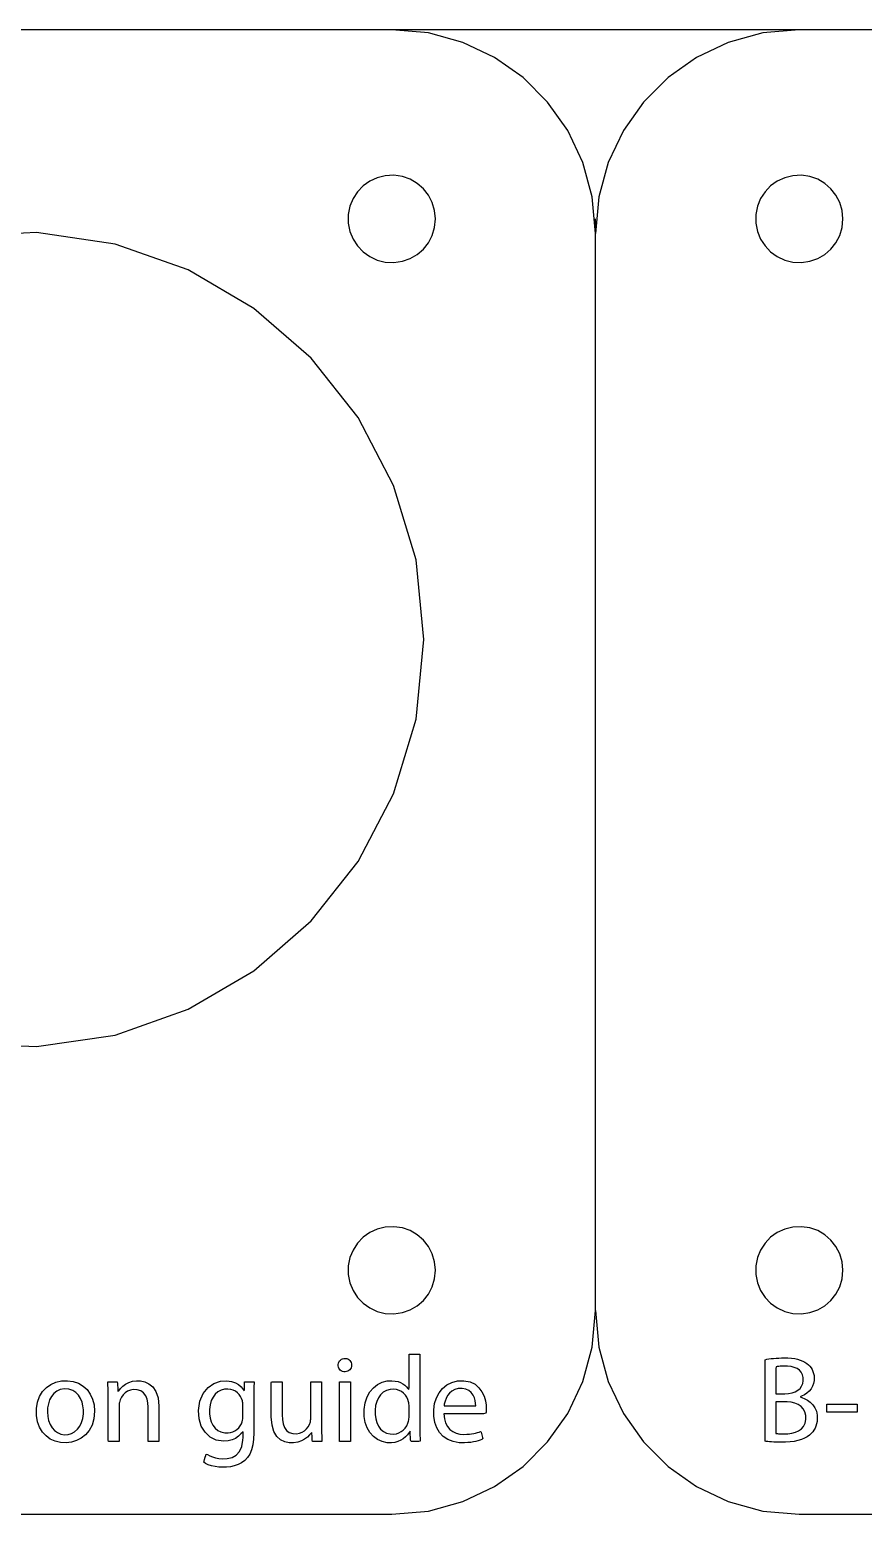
# Model space of a CAD drawing. Header units: metres. Extents: x -26 to 521, y 602 to 1019.
# Drawn here: x 365.9 to 394.6, y 604.7 to 655.7 of the extents above; entities that cross this region are included whole.
import ezdxf

# ---------------------------------------------------------------- set-up
doc = ezdxf.new("R2010")
doc.units = ezdxf.units.M

msp = doc.modelspace()

# ---------------------------------------------------------------- linework, layer by layer
at = {"layer": 'COMPONENT1'}
for p, q in [((378.377, 655.651), (352.579, 655.651)), ((379.635, 655.538), (378.377, 655.651)), ((392.377, 655.651), (378.377, 655.651)), ((380.82, 655.213), (379.635, 655.538)), ((391.119, 655.538), (389.935, 655.213)), ((392.377, 655.651), (391.119, 655.538)), ((418.176, 655.651), (392.377, 655.651)), ((381.91, 654.695), (380.82, 655.213)), ((389.935, 655.213), (388.844, 654.695)), ((382.887, 654.005), (381.91, 654.695)), ((388.844, 654.695), (387.867, 654.005)), ((383.731, 653.161), (382.887, 654.005)), ((387.867, 654.005), (387.024, 653.161)), ((384.422, 652.184), (383.731, 653.161)), ((387.024, 653.161), (386.333, 652.184)), ((384.939, 651.093), (384.422, 652.184)), ((386.333, 652.184), (385.815, 651.093)), ((385.265, 649.909), (384.939, 651.093)), ((385.815, 651.093), (385.49, 649.909)), ((377.393, 650.283), (377.201, 650.081)), ((377.62, 650.446), (377.393, 650.283)), ((377.876, 650.565), (377.62, 650.446)), ((378.156, 650.635), (377.876, 650.565)), ((378.452, 650.649), (378.156, 650.635)), ((378.741, 650.606), (378.452, 650.649)), ((379.01, 650.512), (378.741, 650.606)), ((379.252, 650.37), (379.01, 650.512)), ((379.462, 650.187), (379.252, 650.37)), ((391.393, 650.283), (391.2, 650.081)), ((391.62, 650.446), (391.393, 650.283)), ((391.876, 650.565), (391.62, 650.446)), ((392.155, 650.635), (391.876, 650.565)), ((392.452, 650.649), (392.155, 650.635)), ((392.741, 650.606), (392.452, 650.649)), ((393.009, 650.512), (392.741, 650.606)), ((393.252, 650.37), (393.009, 650.512)), ((393.462, 650.187), (393.252, 650.37)), ((377.048, 649.847), (376.941, 649.584)), ((377.201, 650.081), (377.048, 649.847)), ((379.636, 649.968), (379.462, 650.187)), ((379.766, 649.718), (379.636, 649.968)), ((385.377, 648.651), (385.265, 649.909)), ((385.49, 649.909), (385.377, 648.651)), ((391.048, 649.847), (390.941, 649.584)), ((391.2, 650.081), (391.048, 649.847)), ((393.635, 649.968), (393.462, 650.187)), ((393.766, 649.718), (393.635, 649.968)), ((376.941, 649.584), (376.885, 649.3)), ((376.885, 649.3), (376.885, 649.002)), ((379.849, 649.444), (379.766, 649.718)), ((379.877, 649.151), (379.849, 649.444)), ((390.941, 649.584), (390.884, 649.3)), ((390.884, 649.3), (390.884, 649.002)), ((393.848, 649.444), (393.766, 649.718)), ((393.877, 649.151), (393.848, 649.444)), ((376.885, 649.002), (376.941, 648.718)), ((379.766, 648.583), (379.849, 648.857)), ((379.849, 648.857), (379.877, 649.151)), ((385.377, 648.651), (385.377, 649.151)), ((390.884, 649.002), (390.941, 648.718)), ((393.766, 648.583), (393.848, 648.857)), ((393.848, 648.857), (393.877, 649.151)), ((366.177, 648.684), (363.409, 648.549)), ((368.875, 648.286), (366.177, 648.684)), ((371.38, 647.399), (368.875, 648.286)), ((376.941, 648.718), (377.048, 648.455)), ((377.048, 648.455), (377.201, 648.221)), ((377.201, 648.221), (377.393, 648.019)), ((379.462, 648.115), (379.636, 648.334)), ((379.636, 648.334), (379.766, 648.583)), ((385.377, 611.651), (385.377, 648.651)), ((390.941, 648.718), (391.048, 648.455)), ((391.048, 648.455), (391.2, 648.221)), ((391.2, 648.221), (391.393, 648.019)), ((393.462, 648.115), (393.635, 648.334)), ((393.635, 648.334), (393.766, 648.583)), ((377.393, 648.019), (377.62, 647.856)), ((377.62, 647.856), (377.876, 647.737)), ((377.876, 647.737), (378.156, 647.667)), ((378.741, 647.695), (379.01, 647.79)), ((379.01, 647.79), (379.252, 647.932)), ((379.252, 647.932), (379.462, 648.115)), ((391.393, 648.019), (391.62, 647.856)), ((391.62, 647.856), (391.876, 647.737)), ((391.876, 647.737), (392.155, 647.667)), ((392.741, 647.695), (393.009, 647.79)), ((393.009, 647.79), (393.252, 647.932)), ((393.252, 647.932), (393.462, 648.115)), ((373.64, 646.076), (371.38, 647.399)), ((378.156, 647.667), (378.452, 647.653)), ((378.452, 647.653), (378.741, 647.695)), ((392.155, 647.667), (392.452, 647.653)), ((392.452, 647.653), (392.741, 647.695)), ((375.605, 644.367), (373.64, 646.076)), ((377.222, 642.324), (375.605, 644.367)), ((378.441, 639.997), (377.222, 642.324)), ((379.21, 637.439), (378.441, 639.997)), ((379.478, 634.701), (379.21, 637.439)), ((379.21, 631.962), (379.478, 634.701)), ((378.441, 629.404), (379.21, 631.962)), ((377.222, 627.078), (378.441, 629.404)), ((375.605, 625.034), (377.222, 627.078)), ((373.64, 623.325), (375.605, 625.034)), ((371.38, 622.002), (373.64, 623.325)), ((368.875, 621.116), (371.38, 622.002)), ((363.409, 620.852), (366.177, 620.718)), ((366.177, 620.718), (368.875, 621.116)), ((377.393, 614.166), (377.201, 613.965)), ((377.62, 614.329), (377.393, 614.166)), ((377.876, 614.449), (377.62, 614.329)), ((378.156, 614.518), (377.876, 614.449)), ((378.452, 614.532), (378.156, 614.518)), ((378.741, 614.49), (378.452, 614.532)), ((379.01, 614.395), (378.741, 614.49)), ((379.252, 614.253), (379.01, 614.395)), ((379.462, 614.07), (379.252, 614.253)), ((379.636, 613.851), (379.462, 614.07)), ((391.393, 614.166), (391.2, 613.965)), ((391.62, 614.329), (391.393, 614.166)), ((391.876, 614.449), (391.62, 614.329)), ((392.155, 614.518), (391.876, 614.449)), ((392.452, 614.532), (392.155, 614.518)), ((392.741, 614.49), (392.452, 614.532)), ((393.009, 614.395), (392.741, 614.49)), ((393.252, 614.253), (393.009, 614.395)), ((393.462, 614.07), (393.252, 614.253)), ((393.635, 613.851), (393.462, 614.07)), ((377.048, 613.73), (376.941, 613.468)), ((377.201, 613.965), (377.048, 613.73)), ((379.766, 613.602), (379.636, 613.851)), ((379.849, 613.328), (379.766, 613.602)), ((391.048, 613.73), (390.941, 613.468)), ((391.2, 613.965), (391.048, 613.73)), ((393.766, 613.602), (393.635, 613.851)), ((393.848, 613.328), (393.766, 613.602)), ((376.941, 613.468), (376.885, 613.183)), ((376.885, 613.183), (376.885, 612.885)), ((379.877, 613.034), (379.849, 613.328)), ((379.849, 612.741), (379.877, 613.034)), ((390.941, 613.468), (390.884, 613.183)), ((390.884, 613.183), (390.884, 612.885)), ((393.877, 613.034), (393.848, 613.328)), ((393.848, 612.741), (393.877, 613.034)), ((376.885, 612.885), (376.941, 612.601)), ((376.941, 612.601), (377.048, 612.339)), ((379.766, 612.467), (379.849, 612.741)), ((390.884, 612.885), (390.941, 612.601)), ((390.941, 612.601), (391.048, 612.339)), ((393.766, 612.467), (393.848, 612.741)), ((377.048, 612.339), (377.201, 612.104)), ((377.201, 612.104), (377.393, 611.902)), ((379.252, 611.815), (379.462, 611.999)), ((379.462, 611.999), (379.636, 612.217)), ((379.636, 612.217), (379.766, 612.467)), ((391.048, 612.339), (391.2, 612.104)), ((391.2, 612.104), (391.393, 611.902)), ((393.252, 611.815), (393.462, 611.999)), ((393.462, 611.999), (393.635, 612.217)), ((393.635, 612.217), (393.766, 612.467)), ((377.393, 611.902), (377.62, 611.739)), ((377.62, 611.739), (377.876, 611.62)), ((377.876, 611.62), (378.156, 611.551)), ((378.156, 611.551), (378.452, 611.536)), ((378.452, 611.536), (378.741, 611.579)), ((378.741, 611.579), (379.01, 611.674)), ((379.01, 611.674), (379.252, 611.815)), ((385.265, 610.393), (385.377, 611.651)), ((385.377, 611.651), (385.49, 610.393)), ((391.393, 611.902), (391.62, 611.739)), ((391.62, 611.739), (391.876, 611.62)), ((391.876, 611.62), (392.155, 611.551)), ((392.155, 611.551), (392.452, 611.536)), ((392.452, 611.536), (392.741, 611.579)), ((392.741, 611.579), (393.009, 611.674)), ((393.009, 611.674), (393.252, 611.815)), ((384.939, 609.208), (385.265, 610.393)), ((385.49, 610.393), (385.815, 609.208)), ((384.422, 608.118), (384.939, 609.208)), ((385.815, 609.208), (386.333, 608.118)), ((383.731, 607.141), (384.422, 608.118)), ((386.333, 608.118), (387.024, 607.141)), ((382.887, 606.297), (383.731, 607.141)), ((387.024, 607.141), (387.867, 606.297)), ((381.91, 605.607), (382.887, 606.297)), ((387.867, 606.297), (388.844, 605.607)), ((380.82, 605.089), (381.91, 605.607)), ((388.844, 605.607), (389.935, 605.089)), ((379.635, 604.764), (380.82, 605.089)), ((389.935, 605.089), (391.119, 604.764)), ((352.579, 604.651), (378.377, 604.651)), ((378.377, 604.651), (379.635, 604.764)), ((391.119, 604.764), (392.377, 604.651)), ((392.377, 604.651), (418.176, 604.651))]:
    msp.add_line(p, q, dxfattribs=at)
at = {"layer": 'COMPONENT11'}
for p, q in [((376.613, 609.95), (376.648, 609.976)), ((376.648, 609.976), (376.688, 609.995)), ((376.688, 609.995), (376.733, 610.006)), ((376.733, 610.006), (376.782, 610.008)), ((376.782, 610.008), (376.829, 610.001)), ((376.829, 610.001), (376.87, 609.987)), ((376.87, 609.987), (376.907, 609.965)), ((376.907, 609.965), (376.939, 609.937)), ((378.971, 610.112), (378.971, 610.156)), ((378.971, 610.156), (379.032, 610.156)), ((378.971, 609.982), (378.971, 610.112)), ((378.971, 609.793), (378.971, 609.982)), ((379.032, 610.156), (379.091, 610.156)), ((379.091, 610.156), (379.158, 610.156)), ((379.158, 610.156), (379.224, 610.156)), ((379.224, 610.156), (379.282, 610.156)), ((379.282, 610.156), (379.339, 610.156)), ((379.339, 610.156), (379.339, 610.052)), ((379.339, 610.052), (379.339, 609.776)), ((376.538, 609.798), (376.546, 609.842)), ((376.538, 609.752), (376.538, 609.798)), ((376.546, 609.709), (376.538, 609.752)), ((376.546, 609.842), (376.562, 609.882)), ((376.561, 609.669), (376.546, 609.709)), ((376.582, 609.633), (376.561, 609.669)), ((376.562, 609.882), (376.584, 609.919)), ((376.61, 609.602), (376.582, 609.633)), ((376.584, 609.919), (376.613, 609.95)), ((376.643, 609.578), (376.61, 609.602)), ((376.682, 609.559), (376.643, 609.578)), ((376.726, 609.549), (376.682, 609.559)), ((376.775, 609.547), (376.726, 609.549)), ((376.825, 609.553), (376.775, 609.547)), ((376.869, 609.568), (376.825, 609.553)), ((376.907, 609.589), (376.869, 609.568)), ((376.939, 609.617), (376.907, 609.589)), ((376.939, 609.937), (376.964, 609.903)), ((376.965, 609.65), (376.939, 609.617)), ((376.964, 609.903), (376.983, 609.864)), ((376.983, 609.688), (376.965, 609.65)), ((376.983, 609.864), (376.994, 609.821)), ((376.995, 609.73), (376.983, 609.688)), ((376.994, 609.821), (376.999, 609.775)), ((376.999, 609.775), (376.995, 609.73)), ((378.971, 609.573), (378.971, 609.793)), ((378.971, 609.349), (378.971, 609.573)), ((379.339, 609.776), (379.339, 609.386)), ((366.384, 608.866), (366.514, 609.004)), ((366.514, 609.004), (366.668, 609.113)), ((366.668, 609.113), (366.841, 609.189)), ((366.841, 609.189), (367.031, 609.232)), ((367.134, 608.962), (366.991, 608.936)), ((367.031, 609.232), (367.234, 609.241)), ((367.286, 608.952), (367.134, 608.962)), ((367.234, 609.241), (367.435, 609.213)), ((367.418, 608.909), (367.286, 608.952)), ((367.435, 609.213), (367.616, 609.151)), ((367.616, 609.151), (367.775, 609.057)), ((367.775, 609.057), (367.91, 608.934)), ((368.625, 609.149), (368.623, 609.2)), ((368.623, 609.2), (368.655, 609.2)), ((368.629, 609.072), (368.625, 609.149)), ((368.633, 608.994), (368.629, 609.072)), ((368.635, 608.913), (368.633, 608.994)), ((368.655, 609.2), (368.714, 609.2)), ((368.714, 609.2), (368.786, 609.2)), ((368.786, 609.2), (368.858, 609.2)), ((368.858, 609.2), (368.917, 609.2)), ((368.917, 609.2), (368.949, 609.2)), ((368.949, 609.2), (368.954, 609.147)), ((368.954, 609.147), (368.959, 609.081)), ((368.959, 609.081), (368.963, 609.005)), ((368.963, 609.005), (368.968, 608.934)), ((368.997, 608.89), (369.058, 608.974)), ((369.058, 608.974), (369.136, 609.053)), ((369.136, 609.053), (369.23, 609.123)), ((369.23, 609.123), (369.341, 609.18)), ((369.341, 609.18), (369.467, 609.221)), ((369.467, 609.221), (369.608, 609.24)), ((369.608, 609.24), (369.747, 609.236)), ((369.747, 609.236), (369.89, 609.204)), ((369.89, 609.204), (370.035, 609.137)), ((370.035, 609.137), (370.168, 609.028)), ((370.168, 609.028), (370.278, 608.868)), ((371.901, 608.8), (372.065, 609.003)), ((372.065, 609.003), (372.267, 609.146)), ((372.267, 609.146), (372.495, 609.225)), ((372.495, 609.225), (372.716, 609.241)), ((372.631, 608.948), (372.513, 608.916)), ((372.751, 608.954), (372.631, 608.948)), ((372.716, 609.241), (372.875, 609.218)), ((372.846, 608.942), (372.751, 608.954)), ((372.931, 608.916), (372.846, 608.942)), ((372.875, 609.218), (373.008, 609.17)), ((373.008, 609.17), (373.117, 609.105)), ((373.117, 609.105), (373.204, 609.027)), ((373.204, 609.027), (373.271, 608.942)), ((373.271, 608.942), (373.302, 608.891)), ((373.302, 608.891), (373.313, 608.943)), ((373.313, 608.943), (373.316, 609.013)), ((373.316, 609.013), (373.319, 609.091)), ((373.319, 609.091), (373.322, 609.158)), ((373.322, 609.158), (373.323, 609.197)), ((373.323, 609.197), (373.386, 609.2)), ((373.386, 609.2), (373.464, 609.2)), ((373.464, 609.2), (373.547, 609.2)), ((373.547, 609.2), (373.616, 609.2)), ((373.616, 609.2), (373.652, 609.2)), ((373.641, 608.975), (373.638, 608.879)), ((373.644, 609.062), (373.641, 608.975)), ((373.649, 609.142), (373.644, 609.062)), ((373.652, 609.2), (373.649, 609.142)), ((374.239, 609.166), (374.241, 609.2)), ((374.239, 609.013), (374.239, 609.166)), ((374.239, 608.778), (374.239, 609.013)), ((374.241, 609.2), (374.277, 609.2)), ((374.277, 609.2), (374.344, 609.2)), ((374.344, 609.2), (374.425, 609.2)), ((374.425, 609.2), (374.506, 609.2)), ((374.506, 609.2), (374.572, 609.2)), ((374.572, 609.2), (374.608, 609.2)), ((374.608, 609.2), (374.611, 609.168)), ((374.611, 609.168), (374.611, 609.023)), ((374.611, 609.023), (374.611, 608.802)), ((375.593, 609.165), (375.595, 609.2)), ((375.593, 609.004), (375.593, 609.165)), ((375.593, 608.759), (375.593, 609.004)), ((375.595, 609.2), (375.631, 609.2)), ((375.631, 609.2), (375.697, 609.2)), ((375.697, 609.2), (375.779, 609.2)), ((375.779, 609.2), (375.86, 609.2)), ((375.86, 609.2), (375.926, 609.2)), ((375.926, 609.2), (375.962, 609.2)), ((375.962, 609.2), (375.965, 609.158)), ((375.965, 609.158), (375.965, 608.968)), ((375.965, 608.968), (375.965, 608.677)), ((376.584, 607.152), (376.584, 609.2)), ((376.584, 609.2), (376.956, 609.2)), ((376.956, 609.2), (376.956, 607.152)), ((377.625, 608.856), (377.747, 609)), ((377.747, 609), (377.89, 609.112)), ((377.89, 609.112), (378.05, 609.19)), ((378.05, 609.19), (378.224, 609.234)), ((378.319, 608.942), (378.195, 608.907)), ((378.224, 609.234), (378.383, 609.241)), ((378.446, 608.949), (378.319, 608.942)), ((378.383, 609.241), (378.493, 609.23)), ((378.543, 608.936), (378.446, 608.949)), ((378.493, 609.23), (378.592, 609.208)), ((378.592, 609.208), (378.681, 609.176)), ((378.681, 609.176), (378.759, 609.135)), ((378.759, 609.135), (378.828, 609.087)), ((378.828, 609.087), (378.886, 609.034)), ((378.886, 609.034), (378.933, 608.977)), ((378.933, 608.977), (378.962, 608.933)), ((378.962, 608.933), (378.971, 609.002)), ((378.971, 609.15), (378.971, 609.349)), ((378.971, 609.002), (378.971, 609.15)), ((379.339, 609.386), (379.339, 608.937)), ((380.001, 608.829), (380.12, 608.978)), ((380.12, 608.978), (380.266, 609.098)), ((380.266, 609.098), (380.437, 609.184)), ((380.437, 609.184), (380.632, 609.232)), ((380.657, 608.969), (380.542, 608.938)), ((380.632, 609.232), (380.855, 609.239)), ((380.793, 608.973), (380.657, 608.969)), ((380.922, 608.949), (380.793, 608.973)), ((380.855, 609.239), (381.067, 609.198)), ((381.027, 608.9), (380.922, 608.949)), ((381.067, 609.198), (381.239, 609.116)), ((381.239, 609.116), (381.373, 609.001)), ((381.373, 609.001), (381.475, 608.863)), ((366.171, 608.28), (366.209, 608.502)), ((366.209, 608.502), (366.281, 608.698)), ((366.281, 608.698), (366.384, 608.866)), ((366.581, 608.449), (366.555, 608.312)), ((366.625, 608.58), (366.581, 608.449)), ((366.687, 608.698), (366.625, 608.58)), ((366.769, 608.8), (366.687, 608.698)), ((366.87, 608.881), (366.769, 608.8)), ((366.991, 608.936), (366.87, 608.881)), ((367.527, 608.837), (367.418, 608.909)), ((367.616, 608.742), (367.527, 608.837)), ((367.685, 608.63), (367.616, 608.742)), ((367.736, 608.505), (367.685, 608.63)), ((367.769, 608.375), (367.736, 608.505)), ((367.91, 608.934), (368.019, 608.783)), ((368.019, 608.783), (368.1, 608.607)), ((368.1, 608.607), (368.15, 608.41)), ((368.637, 608.828), (368.635, 608.913)), ((368.638, 608.74), (368.637, 608.828)), ((368.638, 608.646), (368.638, 608.74)), ((368.638, 608.555), (368.638, 608.646)), ((368.638, 608.323), (368.638, 608.555)), ((368.968, 608.934), (368.971, 608.882)), ((368.971, 608.882), (368.997, 608.89)), ((369.013, 608.44), (369.011, 608.412)), ((369.016, 608.467), (369.013, 608.44)), ((369.02, 608.494), (369.016, 608.467)), ((369.031, 608.542), (369.02, 608.494)), ((369.047, 608.587), (369.031, 608.542)), ((369.091, 608.676), (369.047, 608.587)), ((369.149, 608.756), (369.091, 608.676)), ((369.22, 608.825), (369.149, 608.756)), ((369.304, 608.88), (369.22, 608.825)), ((369.397, 608.918), (369.304, 608.88)), ((369.499, 608.936), (369.397, 608.918)), ((369.634, 608.929), (369.499, 608.936)), ((369.757, 608.889), (369.634, 608.929)), ((369.853, 608.819), (369.757, 608.889)), ((369.925, 608.724), (369.853, 608.819)), ((369.973, 608.609), (369.925, 608.724)), ((370, 608.476), (369.973, 608.609)), ((370.009, 608.332), (370, 608.476)), ((370.278, 608.868), (370.353, 608.652)), ((370.353, 608.652), (370.381, 608.37)), ((371.738, 608.22), (371.788, 608.538)), ((371.788, 608.538), (371.901, 608.8)), ((372.177, 608.555), (372.136, 608.413)), ((372.237, 608.677), (372.177, 608.555)), ((372.314, 608.779), (372.237, 608.677)), ((372.407, 608.859), (372.314, 608.779)), ((372.513, 608.916), (372.407, 608.859)), ((373.007, 608.877), (372.931, 608.916)), ((373.074, 608.827), (373.007, 608.877)), ((373.132, 608.767), (373.074, 608.827)), ((373.18, 608.699), (373.132, 608.767)), ((373.218, 608.625), (373.18, 608.699)), ((373.244, 608.554), (373.218, 608.625)), ((373.254, 608.518), (373.244, 608.554)), ((373.26, 608.479), (373.254, 608.518)), ((373.263, 608.437), (373.26, 608.479)), ((373.264, 608.392), (373.263, 608.437)), ((373.637, 608.773), (373.636, 608.656)), ((373.636, 608.656), (373.636, 608.569)), ((373.636, 608.569), (373.636, 608.354)), ((373.638, 608.879), (373.637, 608.773)), ((374.239, 608.512), (374.239, 608.778)), ((374.239, 608.261), (374.239, 608.512)), ((374.611, 608.802), (374.611, 608.55)), ((374.611, 608.55), (374.611, 608.314)), ((375.593, 608.48), (375.593, 608.759)), ((375.593, 608.218), (375.593, 608.48)), ((375.965, 608.677), (375.965, 608.346)), ((377.429, 608.25), (377.462, 608.479)), ((377.462, 608.479), (377.529, 608.682)), ((377.529, 608.682), (377.625, 608.856)), ((377.862, 608.529), (377.824, 608.388)), ((377.919, 608.654), (377.862, 608.529)), ((377.994, 608.76), (377.919, 608.654)), ((378.086, 608.846), (377.994, 608.76)), ((378.195, 608.907), (378.086, 608.846)), ((378.632, 608.908), (378.543, 608.936)), ((378.713, 608.865), (378.632, 608.908)), ((378.784, 608.811), (378.713, 608.865)), ((378.844, 608.747), (378.784, 608.811)), ((378.894, 608.674), (378.844, 608.747)), ((378.931, 608.595), (378.894, 608.674)), ((378.954, 608.52), (378.931, 608.595)), ((378.962, 608.483), (378.954, 608.52)), ((378.967, 608.443), (378.962, 608.483)), ((378.97, 608.403), (378.967, 608.443)), ((379.339, 608.937), (379.339, 608.486)), ((379.339, 608.486), (379.339, 608.089)), ((379.817, 608.242), (379.848, 608.457)), ((379.848, 608.457), (379.909, 608.654)), ((379.909, 608.654), (380.001, 608.829)), ((380.183, 608.438), (380.179, 608.375)), ((380.208, 608.536), (380.183, 608.438)), ((380.245, 608.634), (380.208, 608.536)), ((380.296, 608.728), (380.245, 608.634)), ((380.362, 608.813), (380.296, 608.728)), ((380.444, 608.884), (380.362, 608.813)), ((380.542, 608.938), (380.444, 608.884)), ((381.109, 608.831), (381.027, 608.9)), ((381.17, 608.748), (381.109, 608.831)), ((381.214, 608.655), (381.17, 608.748)), ((381.243, 608.559), (381.214, 608.655)), ((381.257, 608.463), (381.243, 608.559)), ((381.261, 608.375), (381.257, 608.463)), ((381.475, 608.863), (381.546, 608.71)), ((381.546, 608.71), (381.592, 608.551)), ((381.592, 608.551), (381.615, 608.395)), ((366.17, 608.044), (366.171, 608.28)), ((366.207, 607.831), (366.17, 608.044)), ((366.555, 608.312), (366.546, 608.172)), ((366.546, 608.172), (366.557, 608.014)), ((366.557, 608.014), (366.589, 607.868)), ((367.718, 607.802), (367.761, 607.942)), ((367.761, 607.942), (367.783, 608.098)), ((367.784, 608.244), (367.769, 608.375)), ((367.783, 608.098), (367.784, 608.244)), ((368.145, 607.936), (368.082, 607.716)), ((368.167, 608.193), (368.145, 607.936)), ((368.15, 608.41), (368.167, 608.193)), ((368.638, 608.01), (368.638, 608.323)), ((368.638, 607.678), (368.638, 608.01)), ((369.011, 608.412), (369.01, 608.383)), ((369.01, 608.383), (369.01, 608.309)), ((369.01, 608.309), (369.01, 608.117)), ((369.01, 608.117), (369.01, 607.86)), ((370.009, 608.261), (370.009, 608.332)), ((370.009, 608.077), (370.009, 608.261)), ((370.009, 607.83), (370.009, 608.077)), ((370.381, 608.37), (370.381, 608.296)), ((370.381, 608.296), (370.381, 608.107)), ((370.381, 608.107), (370.381, 607.852)), ((371.758, 607.929), (371.738, 608.22)), ((371.835, 607.679), (371.758, 607.929)), ((372.136, 608.413), (372.115, 608.253)), ((372.115, 608.253), (372.116, 608.097)), ((372.116, 608.097), (372.136, 607.957)), ((372.136, 607.957), (372.175, 607.828)), ((373.249, 607.88), (373.258, 607.929)), ((373.258, 607.929), (373.263, 607.979)), ((373.263, 607.979), (373.264, 608.024)), ((373.264, 608.336), (373.264, 608.392)), ((373.264, 608.279), (373.264, 608.336)), ((373.264, 608.213), (373.264, 608.279)), ((373.264, 608.146), (373.264, 608.213)), ((373.264, 608.087), (373.264, 608.146)), ((373.264, 608.024), (373.264, 608.087)), ((373.636, 608.354), (373.636, 608.065)), ((373.636, 608.065), (373.636, 607.771)), ((374.239, 608.075), (374.239, 608.261)), ((374.239, 608.002), (374.239, 608.075)), ((374.263, 607.715), (374.239, 608.002)), ((374.611, 608.314), (374.611, 608.139)), ((374.611, 608.139), (374.611, 608.07)), ((374.611, 608.07), (374.62, 607.903)), ((375.592, 607.915), (375.593, 607.947)), ((375.593, 608.023), (375.593, 608.218)), ((375.593, 607.947), (375.593, 608.023)), ((375.965, 608.346), (375.965, 608.035)), ((375.965, 608.035), (375.965, 607.805)), ((377.432, 608.015), (377.429, 608.25)), ((377.469, 607.806), (377.432, 608.015)), ((377.824, 608.388), (377.805, 608.233)), ((377.805, 608.233), (377.806, 608.077)), ((377.806, 608.077), (377.826, 607.933)), ((377.826, 607.933), (377.864, 607.8)), ((378.962, 607.893), (378.967, 607.931)), ((378.967, 607.931), (378.97, 607.971)), ((378.971, 608.366), (378.97, 608.403)), ((378.97, 607.971), (378.971, 608.011)), ((378.971, 608.312), (378.971, 608.366)), ((378.971, 608.257), (378.971, 608.312)), ((378.971, 608.193), (378.971, 608.257)), ((378.971, 608.129), (378.971, 608.193)), ((378.971, 608.072), (378.971, 608.129)), ((378.971, 608.011), (378.971, 608.072)), ((379.339, 608.089), (379.339, 607.802)), ((379.819, 608.018), (379.817, 608.242)), ((379.855, 607.81), (379.819, 608.018)), ((380.169, 608.108), (380.186, 607.935)), ((380.23, 608.108), (380.169, 608.108)), ((380.179, 608.375), (380.248, 608.375)), ((380.186, 607.935), (380.228, 607.788)), ((380.389, 608.108), (380.23, 608.108)), ((380.248, 608.375), (380.382, 608.375)), ((380.382, 608.375), (380.556, 608.375)), ((380.614, 608.108), (380.389, 608.108)), ((380.556, 608.375), (380.75, 608.375)), ((380.874, 608.108), (380.614, 608.108)), ((380.75, 608.375), (380.94, 608.375)), ((381.135, 608.108), (380.874, 608.108)), ((380.94, 608.375), (381.103, 608.375)), ((381.103, 608.375), (381.218, 608.375)), ((381.366, 608.108), (381.135, 608.108)), ((381.218, 608.375), (381.261, 608.375)), ((381.534, 608.108), (381.366, 608.108)), ((381.61, 608.123), (381.534, 608.108)), ((381.615, 608.159), (381.61, 608.123)), ((381.615, 608.395), (381.62, 608.275)), ((381.618, 608.2), (381.615, 608.159)), ((381.62, 608.249), (381.618, 608.2)), ((381.62, 608.275), (381.62, 608.249)), ((366.276, 607.641), (366.207, 607.831)), ((366.375, 607.478), (366.276, 607.641)), ((366.5, 607.342), (366.375, 607.478)), ((366.589, 607.868), (366.64, 607.737)), ((366.64, 607.737), (366.709, 607.623)), ((366.709, 607.623), (366.794, 607.528)), ((366.794, 607.528), (366.894, 607.456)), ((366.894, 607.456), (367.007, 607.407)), ((367.259, 607.393), (367.377, 607.428)), ((367.377, 607.428), (367.483, 607.488)), ((367.483, 607.488), (367.577, 607.572)), ((367.577, 607.572), (367.656, 607.677)), ((367.656, 607.677), (367.718, 607.802)), ((367.984, 607.531), (367.859, 607.381)), ((368.082, 607.716), (367.984, 607.531)), ((368.638, 607.385), (368.638, 607.678)), ((369.01, 607.86), (369.01, 607.585)), ((369.01, 607.585), (369.01, 607.344)), ((370.009, 607.568), (370.009, 607.83)), ((370.009, 607.337), (370.009, 607.568)), ((370.381, 607.852), (370.381, 607.581)), ((370.381, 607.581), (370.381, 607.342)), ((371.964, 607.469), (371.835, 607.679)), ((372.138, 607.306), (371.964, 607.469)), ((372.175, 607.828), (372.232, 607.713)), ((372.232, 607.713), (372.306, 607.614)), ((372.306, 607.614), (372.399, 607.535)), ((372.399, 607.535), (372.51, 607.479)), ((372.51, 607.479), (372.637, 607.449)), ((372.637, 607.449), (372.755, 607.445)), ((372.755, 607.445), (372.838, 607.457)), ((372.838, 607.457), (372.917, 607.481)), ((372.917, 607.481), (372.991, 607.517)), ((372.991, 607.517), (373.058, 607.563)), ((373.058, 607.563), (373.119, 607.621)), ((373.198, 607.415), (373.114, 607.331)), ((373.119, 607.621), (373.17, 607.688)), ((373.17, 607.688), (373.211, 607.764)), ((373.269, 607.48), (373.198, 607.415)), ((373.211, 607.764), (373.237, 607.831)), ((373.237, 607.831), (373.249, 607.88)), ((373.269, 607.434), (373.269, 607.48)), ((373.269, 607.378), (373.269, 607.434)), ((373.636, 607.453), (373.628, 607.227)), ((373.636, 607.771), (373.636, 607.544)), ((373.636, 607.544), (373.636, 607.453)), ((374.331, 607.493), (374.263, 607.715)), ((374.432, 607.329), (374.331, 607.493)), ((374.62, 607.903), (374.647, 607.757)), ((374.647, 607.757), (374.694, 607.632)), ((374.694, 607.632), (374.763, 607.533)), ((374.763, 607.533), (374.856, 607.462)), ((374.856, 607.462), (374.974, 607.422)), ((374.974, 607.422), (375.105, 607.416)), ((375.105, 607.416), (375.208, 607.434)), ((375.208, 607.434), (375.301, 607.47)), ((375.301, 607.47), (375.382, 607.522)), ((375.382, 607.522), (375.45, 607.585)), ((375.45, 607.585), (375.506, 607.656)), ((375.506, 607.656), (375.548, 607.732)), ((375.548, 607.732), (375.565, 607.773)), ((375.632, 607.466), (375.551, 607.383)), ((375.565, 607.773), (375.573, 607.798)), ((375.573, 607.798), (375.58, 607.825)), ((375.58, 607.825), (375.585, 607.854)), ((375.585, 607.854), (375.589, 607.884)), ((375.589, 607.884), (375.592, 607.915)), ((375.635, 607.414), (375.632, 607.466)), ((375.64, 607.344), (375.635, 607.414)), ((375.965, 607.805), (375.965, 607.715)), ((375.965, 607.715), (375.965, 607.619)), ((375.965, 607.619), (375.966, 607.528)), ((375.966, 607.528), (375.968, 607.441)), ((375.968, 607.441), (375.97, 607.357)), ((377.535, 607.619), (377.469, 607.806)), ((377.629, 607.458), (377.535, 607.619)), ((377.748, 607.323), (377.629, 607.458)), ((377.864, 607.8), (377.921, 607.682)), ((377.921, 607.682), (377.996, 607.581)), ((377.996, 607.581), (378.089, 607.5)), ((378.089, 607.5), (378.199, 607.442)), ((378.199, 607.442), (378.327, 607.411)), ((378.327, 607.411), (378.447, 607.407)), ((378.447, 607.407), (378.537, 607.421)), ((378.537, 607.421), (378.622, 607.449)), ((378.622, 607.449), (378.702, 607.491)), ((378.702, 607.491), (378.774, 607.546)), ((378.774, 607.546), (378.838, 607.613)), ((378.838, 607.613), (378.891, 607.691)), ((378.891, 607.691), (378.932, 607.78)), ((378.97, 607.459), (378.916, 607.38)), ((378.932, 607.78), (378.955, 607.855)), ((378.955, 607.855), (378.962, 607.893)), ((379.008, 607.507), (378.97, 607.459)), ((379.01, 607.481), (379.008, 607.507)), ((379.012, 607.436), (379.01, 607.481)), ((379.015, 607.376), (379.012, 607.436)), ((379.339, 607.802), (379.339, 607.681)), ((379.339, 607.681), (379.339, 607.618)), ((379.339, 607.618), (379.34, 607.548)), ((379.34, 607.548), (379.342, 607.478)), ((379.342, 607.478), (379.344, 607.409)), ((379.344, 607.409), (379.346, 607.342)), ((379.922, 607.624), (379.855, 607.81)), ((380.021, 607.463), (379.922, 607.624)), ((380.148, 607.328), (380.021, 607.463)), ((380.228, 607.788), (380.293, 607.667)), ((380.293, 607.667), (380.377, 607.569)), ((380.377, 607.569), (380.478, 607.494)), ((380.478, 607.494), (380.594, 607.441)), ((380.594, 607.441), (380.721, 607.409)), ((380.721, 607.409), (380.856, 607.397)), ((381.042, 607.405), (381.121, 607.414)), ((381.121, 607.414), (381.193, 607.426)), ((381.193, 607.426), (381.259, 607.441)), ((381.259, 607.441), (381.319, 607.458)), ((381.319, 607.458), (381.375, 607.477)), ((381.375, 607.477), (381.427, 607.498)), ((381.427, 607.498), (381.447, 607.47)), ((381.447, 607.47), (381.457, 607.431)), ((381.457, 607.431), (381.469, 607.383)), ((366.648, 607.235), (366.5, 607.342)), ((366.816, 607.159), (366.648, 607.235)), ((367, 607.115), (366.816, 607.159)), ((367.192, 607.106), (367, 607.115)), ((367.007, 607.407), (367.131, 607.386)), ((367.131, 607.386), (367.259, 607.393)), ((367.371, 607.128), (367.192, 607.106)), ((367.546, 607.181), (367.371, 607.128)), ((367.71, 607.265), (367.546, 607.181)), ((367.859, 607.381), (367.71, 607.265)), ((368.638, 607.194), (368.638, 607.385)), ((368.641, 607.152), (368.638, 607.194)), ((368.677, 607.152), (368.641, 607.152)), ((368.743, 607.152), (368.677, 607.152)), ((368.824, 607.152), (368.743, 607.152)), ((368.905, 607.152), (368.824, 607.152)), ((368.972, 607.152), (368.905, 607.152)), ((369.008, 607.152), (368.972, 607.152)), ((369.01, 607.187), (369.008, 607.152)), ((369.01, 607.344), (369.01, 607.187)), ((370.009, 607.185), (370.009, 607.337)), ((370.011, 607.152), (370.009, 607.185)), ((370.047, 607.152), (370.011, 607.152)), ((370.114, 607.152), (370.047, 607.152)), ((370.195, 607.152), (370.114, 607.152)), ((370.276, 607.152), (370.195, 607.152)), ((370.342, 607.152), (370.276, 607.152)), ((370.378, 607.152), (370.342, 607.152)), ((370.381, 607.186), (370.378, 607.152)), ((370.381, 607.342), (370.381, 607.186)), ((372.349, 607.201), (372.138, 607.306)), ((372.593, 607.16), (372.349, 607.201)), ((372.753, 607.172), (372.593, 607.16)), ((372.891, 607.206), (372.753, 607.172)), ((373.012, 607.26), (372.891, 607.206)), ((373.114, 607.331), (373.012, 607.26)), ((373.152, 606.809), (373.23, 606.981)), ((373.23, 606.981), (373.266, 607.203)), ((373.266, 607.203), (373.269, 607.288)), ((373.269, 607.325), (373.269, 607.378)), ((373.269, 607.288), (373.269, 607.325)), ((373.603, 607.032), (373.561, 606.864)), ((373.628, 607.227), (373.603, 607.032)), ((374.558, 607.215), (374.432, 607.329)), ((374.699, 607.145), (374.558, 607.215)), ((374.847, 607.111), (374.699, 607.145)), ((374.999, 607.107), (374.847, 607.111)), ((375.146, 607.129), (374.999, 607.107)), ((375.275, 607.173), (375.146, 607.129)), ((375.385, 607.234), (375.275, 607.173)), ((375.477, 607.306), (375.385, 607.234)), ((375.551, 607.383), (375.477, 607.306)), ((375.644, 607.27), (375.64, 607.344)), ((375.648, 607.204), (375.644, 607.27)), ((375.654, 607.152), (375.648, 607.204)), ((375.686, 607.152), (375.654, 607.152)), ((375.745, 607.152), (375.686, 607.152)), ((375.817, 607.152), (375.745, 607.152)), ((375.889, 607.152), (375.817, 607.152)), ((375.948, 607.152), (375.889, 607.152)), ((375.979, 607.152), (375.948, 607.152)), ((375.97, 607.357), (375.974, 607.277)), ((375.974, 607.277), (375.978, 607.201)), ((375.978, 607.201), (375.979, 607.152)), ((376.956, 607.152), (376.584, 607.152)), ((377.887, 607.219), (377.748, 607.323)), ((378.044, 607.147), (377.887, 607.219)), ((378.216, 607.11), (378.044, 607.147)), ((378.367, 607.107), (378.216, 607.11)), ((378.483, 607.122), (378.367, 607.107)), ((378.59, 607.152), (378.483, 607.122)), ((378.687, 607.193), (378.59, 607.152)), ((378.774, 607.246), (378.687, 607.193)), ((378.851, 607.309), (378.774, 607.246)), ((378.916, 607.38), (378.851, 607.309)), ((379.018, 607.31), (379.015, 607.376)), ((379.021, 607.247), (379.018, 607.31)), ((379.024, 607.195), (379.021, 607.247)), ((379.047, 607.152), (379.024, 607.195)), ((379.088, 607.152), (379.047, 607.152)), ((379.143, 607.152), (379.088, 607.152)), ((379.203, 607.152), (379.143, 607.152)), ((379.262, 607.152), (379.203, 607.152)), ((379.312, 607.152), (379.262, 607.152)), ((379.355, 607.161), (379.312, 607.152)), ((379.346, 607.342), (379.349, 607.277)), ((379.349, 607.277), (379.352, 607.216)), ((379.352, 607.216), (379.355, 607.161)), ((380.304, 607.223), (380.148, 607.328)), ((380.487, 607.15), (380.304, 607.223)), ((380.695, 607.111), (380.487, 607.15)), ((380.874, 607.106), (380.695, 607.111)), ((380.856, 607.397), (380.956, 607.399)), ((380.986, 607.112), (380.874, 607.106)), ((380.956, 607.399), (381.042, 607.405)), ((381.089, 607.123), (380.986, 607.112)), ((381.183, 607.138), (381.089, 607.123)), ((381.269, 607.156), (381.183, 607.138)), ((381.345, 607.177), (381.269, 607.156)), ((381.413, 607.199), (381.345, 607.177)), ((381.472, 607.222), (381.413, 607.199)), ((381.469, 607.383), (381.481, 607.335)), ((381.501, 607.256), (381.472, 607.222)), ((381.481, 607.335), (381.493, 607.29)), ((381.493, 607.29), (381.501, 607.256)), ((371.916, 606.44), (371.927, 606.476)), ((371.973, 606.402), (371.916, 606.44)), ((371.927, 606.476), (371.947, 606.538)), ((371.947, 606.538), (371.971, 606.611)), ((371.971, 606.611), (371.992, 606.676)), ((372.075, 606.356), (371.973, 606.402)), ((371.992, 606.676), (372.005, 606.718)), ((372.005, 606.718), (372.042, 606.703)), ((372.042, 606.703), (372.123, 606.661)), ((372.123, 606.661), (372.216, 606.624)), ((372.216, 606.624), (372.32, 606.594)), ((372.32, 606.594), (372.433, 606.572)), ((372.433, 606.572), (372.556, 606.561)), ((372.556, 606.561), (372.719, 606.566)), ((372.719, 606.566), (372.891, 606.605)), ((372.891, 606.605), (373.037, 606.686)), ((373.037, 606.686), (373.152, 606.809)), ((373.22, 606.422), (373.098, 606.36)), ((373.332, 606.502), (373.22, 606.422)), ((373.426, 606.602), (373.332, 606.502)), ((373.502, 606.722), (373.426, 606.602)), ((373.561, 606.864), (373.502, 606.722)), ((372.19, 606.32), (372.075, 606.356)), ((372.312, 606.293), (372.19, 606.32)), ((372.439, 606.275), (372.312, 606.293)), ((372.566, 606.268), (372.439, 606.275)), ((372.698, 606.271), (372.566, 606.268)), ((372.833, 606.286), (372.698, 606.271)), ((372.967, 606.315), (372.833, 606.286)), ((373.098, 606.36), (372.967, 606.315))]:
    msp.add_line(p, q, dxfattribs=at)
at = {"layer": 'COMPONENT12'}
for p, q in [((391.199, 609.961), (391.262, 609.975)), ((391.199, 609.844), (391.199, 609.961)), ((391.262, 609.975), (391.334, 609.987)), ((391.334, 609.987), (391.412, 609.998)), ((391.412, 609.998), (391.496, 610.007)), ((391.496, 610.007), (391.584, 610.014)), ((391.584, 610.014), (391.675, 610.02)), ((391.675, 610.02), (391.768, 610.023)), ((391.768, 610.023), (391.862, 610.025)), ((391.862, 610.025), (391.989, 610.022)), ((391.989, 610.022), (392.11, 610.014)), ((392.11, 610.014), (392.219, 609.999)), ((392.219, 609.999), (392.319, 609.979)), ((392.319, 609.979), (392.41, 609.951)), ((391.199, 609.533), (391.199, 609.844)), ((391.199, 609.093), (391.199, 609.533)), ((391.585, 609.72), (391.567, 609.662)), ((391.567, 609.662), (391.567, 609.552)), ((391.567, 609.552), (391.567, 609.404)), ((391.612, 609.724), (391.585, 609.72)), ((391.642, 609.728), (391.612, 609.724)), ((391.677, 609.732), (391.642, 609.728)), ((391.717, 609.736), (391.677, 609.732)), ((391.761, 609.738), (391.717, 609.736)), ((391.812, 609.74), (391.761, 609.738)), ((391.868, 609.741), (391.812, 609.74)), ((391.972, 609.739), (391.868, 609.741)), ((392.095, 609.725), (391.972, 609.739)), ((392.206, 609.699), (392.095, 609.725)), ((392.301, 609.658), (392.206, 609.699)), ((392.381, 609.603), (392.301, 609.658)), ((392.443, 609.533), (392.381, 609.603)), ((392.41, 609.951), (392.493, 609.917)), ((392.487, 609.447), (392.443, 609.533)), ((392.493, 609.917), (392.568, 609.876)), ((392.568, 609.876), (392.637, 609.828)), ((392.637, 609.828), (392.692, 609.783)), ((392.692, 609.783), (392.74, 609.735)), ((392.74, 609.735), (392.782, 609.682)), ((392.782, 609.682), (392.818, 609.624)), ((392.818, 609.624), (392.847, 609.56)), ((392.847, 609.56), (392.869, 609.492)), ((392.869, 609.492), (392.884, 609.418)), ((391.199, 608.587), (391.199, 609.093)), ((391.567, 609.404), (391.567, 609.238)), ((391.567, 609.238), (391.567, 609.073)), ((391.567, 609.073), (391.567, 608.931)), ((392.328, 608.913), (392.402, 608.978)), ((392.402, 608.978), (392.458, 609.055)), ((392.458, 609.055), (392.495, 609.141)), ((392.511, 609.345), (392.487, 609.447)), ((392.495, 609.141), (392.513, 609.236)), ((392.513, 609.236), (392.511, 609.345)), ((392.782, 608.964), (392.718, 608.885)), ((392.832, 609.051), (392.782, 608.964)), ((392.867, 609.144), (392.832, 609.051)), ((392.887, 609.242), (392.867, 609.144)), ((392.884, 609.418), (392.891, 609.339)), ((392.891, 609.339), (392.887, 609.242)), ((391.199, 608.077), (391.199, 608.587)), ((391.567, 608.931), (391.567, 608.831)), ((391.567, 608.831), (391.567, 608.793)), ((391.567, 608.793), (391.617, 608.793)), ((391.575, 608.518), (391.567, 608.455)), ((391.567, 608.455), (391.567, 608.326)), ((391.604, 608.518), (391.575, 608.518)), ((391.649, 608.518), (391.604, 608.518)), ((391.617, 608.793), (391.668, 608.793)), ((391.702, 608.518), (391.649, 608.518)), ((391.668, 608.793), (391.728, 608.793)), ((391.758, 608.518), (391.702, 608.518)), ((391.728, 608.793), (391.788, 608.793)), ((391.808, 608.518), (391.758, 608.518)), ((391.788, 608.793), (391.842, 608.793)), ((391.869, 608.518), (391.808, 608.518)), ((391.842, 608.793), (391.882, 608.793)), ((391.958, 608.516), (391.869, 608.518)), ((391.882, 608.793), (392.009, 608.799)), ((392.097, 608.499), (391.958, 608.516)), ((392.009, 608.799), (392.131, 608.822)), ((392.225, 608.467), (392.097, 608.499)), ((392.131, 608.822), (392.238, 608.86)), ((392.339, 608.418), (392.225, 608.467)), ((392.238, 608.86), (392.328, 608.913)), ((392.452, 608.705), (392.409, 608.688)), ((392.409, 608.688), (392.459, 608.661)), ((392.552, 608.754), (392.452, 608.705)), ((392.459, 608.661), (392.562, 608.623)), ((392.641, 608.815), (392.552, 608.754)), ((392.562, 608.623), (392.662, 608.569)), ((392.718, 608.885), (392.641, 608.815)), ((392.662, 608.569), (392.756, 608.5)), ((392.756, 608.5), (392.841, 608.414)), ((393.32, 608.159), (393.32, 608.43)), ((393.32, 608.43), (394.365, 608.43)), ((394.365, 608.43), (394.365, 608.159)), ((391.199, 607.628), (391.199, 608.077)), ((391.567, 608.326), (391.567, 608.151)), ((391.567, 608.151), (391.567, 607.955)), ((391.567, 607.955), (391.567, 607.761)), ((392.437, 608.353), (392.339, 608.418)), ((392.515, 608.27), (392.437, 608.353)), ((392.571, 608.169), (392.515, 608.27)), ((392.602, 608.05), (392.571, 608.169)), ((392.605, 607.91), (392.602, 608.05)), ((392.841, 608.414), (392.911, 608.312)), ((392.911, 608.312), (392.963, 608.192)), ((392.963, 608.192), (392.992, 608.055)), ((392.996, 607.928), (392.988, 607.842)), ((392.992, 608.055), (392.996, 607.928)), ((394.365, 608.159), (393.32, 608.159)), ((391.199, 607.301), (391.199, 607.628)), ((391.567, 607.761), (391.567, 607.594)), ((391.567, 607.594), (391.567, 607.476)), ((391.567, 607.476), (391.567, 607.431)), ((391.567, 607.431), (391.596, 607.427)), ((391.596, 607.427), (391.627, 607.423)), ((391.627, 607.423), (391.661, 607.42)), ((391.661, 607.42), (391.697, 607.418)), ((391.697, 607.418), (391.735, 607.416)), ((391.735, 607.416), (391.776, 607.415)), ((391.776, 607.415), (391.82, 607.415)), ((391.82, 607.415), (391.866, 607.414)), ((391.866, 607.414), (391.986, 607.418)), ((391.986, 607.418), (392.119, 607.436)), ((392.119, 607.436), (392.242, 607.468)), ((392.242, 607.468), (392.354, 607.518)), ((392.354, 607.518), (392.449, 607.585)), ((392.449, 607.585), (392.525, 607.672)), ((392.525, 607.672), (392.578, 607.78)), ((392.578, 607.78), (392.605, 607.91)), ((392.788, 607.429), (392.729, 607.373)), ((392.837, 607.486), (392.788, 607.429)), ((392.881, 607.547), (392.837, 607.486)), ((392.918, 607.613), (392.881, 607.547)), ((392.949, 607.684), (392.918, 607.613)), ((392.972, 607.761), (392.949, 607.684)), ((392.988, 607.842), (392.972, 607.761)), ((391.199, 607.162), (391.199, 607.301)), ((391.242, 607.155), (391.199, 607.162)), ((391.297, 607.149), (391.242, 607.155)), ((391.357, 607.143), (391.297, 607.149)), ((391.424, 607.138), (391.357, 607.143)), ((391.497, 607.133), (391.424, 607.138)), ((391.576, 607.13), (391.497, 607.133)), ((391.661, 607.128), (391.576, 607.13)), ((391.751, 607.127), (391.661, 607.128)), ((391.903, 607.129), (391.751, 607.127)), ((392.059, 607.139), (391.903, 607.129)), ((392.201, 607.157), (392.059, 607.139)), ((392.331, 607.184), (392.201, 607.157)), ((392.449, 607.218), (392.331, 607.184)), ((392.554, 607.262), (392.449, 607.218)), ((392.648, 607.313), (392.554, 607.262)), ((392.729, 607.373), (392.648, 607.313))]:
    msp.add_line(p, q, dxfattribs=at)

doc.saveas('drawing.dxf')
